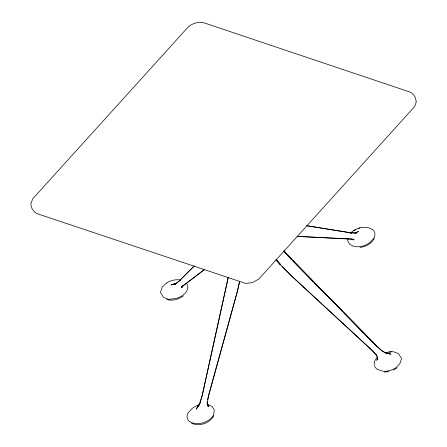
<?xml version="1.0" encoding="UTF-8"?>
<svg xmlns="http://www.w3.org/2000/svg" width="447" height="447" viewBox="0 0 447 447"><rect width="100%" height="100%" fill="white"/><g stroke="black" fill="none" stroke-linecap="round" stroke-linejoin="round"><path stroke-width="0.67" d="M348.09 238.346L347.76 241.062L349.794 244.369L352.901 246.051A13.885 9.057 -18.4 0 0 369.865 242.542L373.916 238.201A14.175 9.242 -18.4 0 0 372.552 229.467L367.825 227.478L360.522 227.579L358.064 228.702M207.173 402.317L207.464 404.786L208.241 406.429L207.218 403.786L208.38 396.768L237.363 291.45L239.57 281.549M207.659 399.841L208.397 395.813M182.102 287.348L182.326 286.192M228.255 277.246L202.256 395.45L199.63 403.987L196.233 409.122L199.63 403.987M228.193 277.604L202.072 395.913L199.664 403.708L197.144 407.418M239.704 281.297L237.363 291.41L208.581 395.148M181.94 286.566L181.588 287.89L182.013 286.561M377.542 358.65L377.156 359.902L377.464 357.779L376.391 354.823M376.67 360.489L377.48 358.198M182.002 286.611L181.566 287.605L183.354 285.426L182.488 286.13L204.665 269.306M198.876 405.222L200.183 402.993M374.139 238.564C371.457 243.838 365.724 246.666 360.064 247.459M213.822 415.749C209.76 423.303 199.284 426.863 191.528 423.192M350.705 233.183L352.538 231.228L355.611 229.825M194.188 266.038L179.023 281.152L175.028 284.409L176.425 283.303L171.503 284.851L176.057 283.448M194.21 266.032L178.996 281.185L175.788 283.532L171.665 284.868L176.314 283.432M166.334 283.124L162.211 287.147L160.423 292.528L163.591 297.467L168.865 299.356L176.554 298.406L181.868 296.031L185.119 293.288A13.885 9.057 -18.4 0 0 187.6 285.482M181.493 287.13L204.676 269.44M355.762 232.535L355.024 233.066L356.404 233.144L350.454 232.747L306.631 225.707L351.811 233.021L349.649 232.753L355.588 232.881L358.433 231.457L356.293 232.725M393.421 370.122L397.154 367.758M183.298 295.925C178.61 299.49 172.346 301.144 166.602 299.507M353.683 230.378L359.98 227.763M197.49 405.552L199.278 405.071M385.465 352.605L388.024 352.286M389.309 352.13L393.153 351.655L398.428 353.543L401.59 358.488L399.802 363.864L395.684 367.887A14.175 9.242 -18.4 0 1 382.699 371.2L377.48 369.356A13.885 9.057 -18.4 0 1 375.798 367.97M384.37 372.055L388.94 371.641M388.532 351.929L391.293 351.683M389.94 353.085L385.839 353.141L380.76 349.967L292.785 260.741L313.263 281.621M297.143 236.39L354.192 239.29M297.093 236.385L350.515 238.938L353.761 239.743M389.577 353.974L390.929 354.18L385.521 353.013L382.246 350.951L376.832 346.453M180.627 280.269L179.32 279.805A14.175 9.242 -18.4 0 0 166.334 283.124M351.471 238.894L353.733 239.938L352.772 239.223M207.693 405.451L208.654 405.943M208.028 405.854L208.883 406.636L207.229 404.2M282.169 266.412L292.316 276.715L372.82 350.962L372.245 350.398L376.676 355.561L376.34 354.672M314.235 282.616L334.725 303.491M335.697 304.485L377.156 346.727L287.365 255.036L289.852 257.763L291.315 259.254L284.124 250.963M342.72 311.576L284.488 251.823M344.184 313.073L363.674 332.998M366.11 335.49L368.06 337.485M371.474 340.972L372.446 341.966M276.224 259.785L280.247 264.25L276.168 259.713M283.722 250.879L289.516 257.377L283.99 251.08M276.162 259.819L280.235 264.451M275.95 259.796L280.325 264.853L291.818 276.224L372.876 351.219L376.536 355.387L377.357 357.404L377.497 359.075M186.734 283.694L187.41 284.862M374.631 366.233L375.402 367.68M207.212 404.295L208.14 406.038L207.291 401.853M207.19 402.803L207.218 403.786M198.563 405.161A13.885 9.057 -18.4 0 0 192.154 408.469L188.098 412.81A14.175 9.242 -18.4 0 0 189.461 421.543C197.535 426.254 208.296 422.616 213.599 415.386L214.258 409.949L212.224 406.641L209.112 404.965A13.885 9.057 -18.4 0 0 207.296 404.496M374.413 365.529A13.885 9.057 -18.4 0 1 376.899 357.723M416.157 101.592L415.71 104.011L414.33 106.889L258.88 278.978L252.684 282.504L245.878 283.493L36.755 213.543C33.296 211.509 30.994 207.995 30.843 203.938L32.67 198.904L188.098 27.094C192.361 23.266 198.222 21.618 203.832 22.775L410.888 92.367L413.391 94.513L415.531 97.815L416.157 101.592"/></g></svg>
